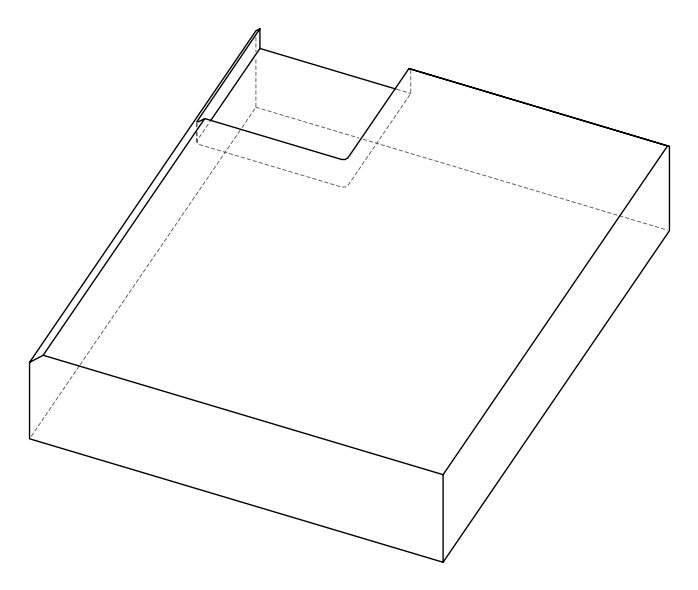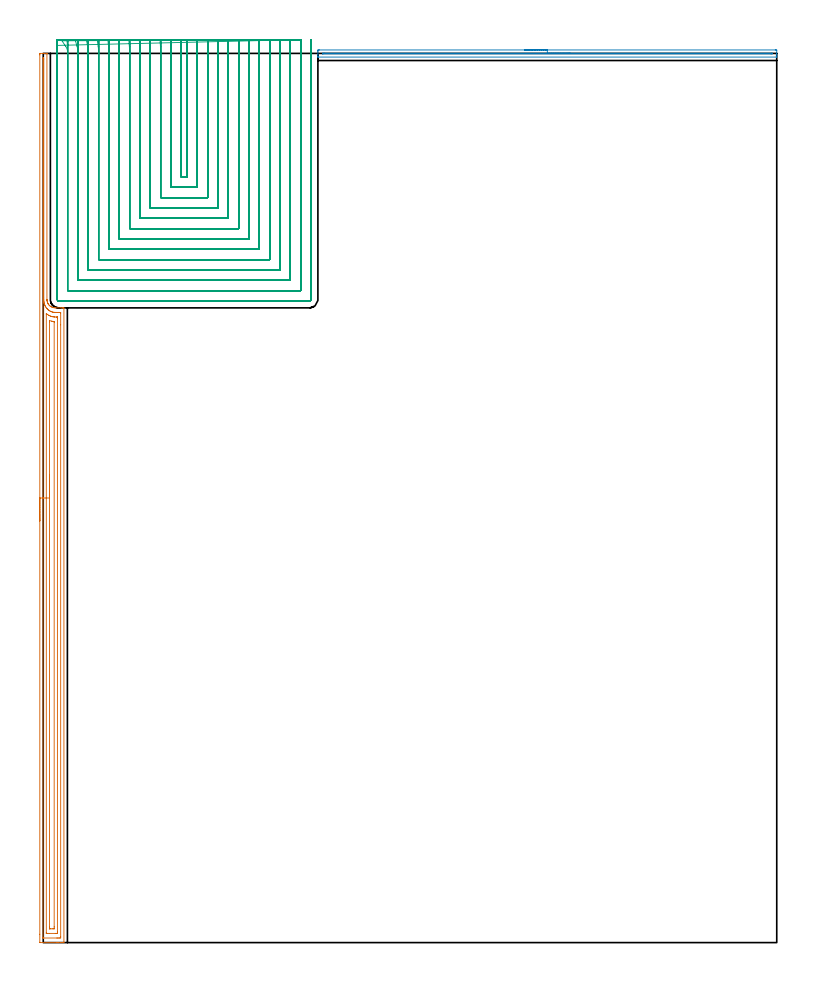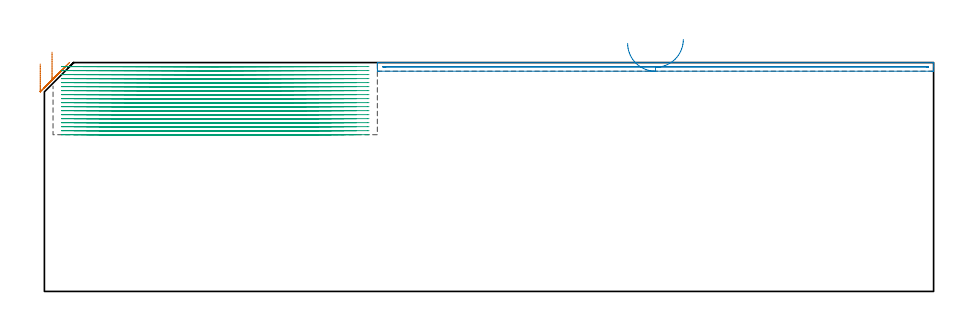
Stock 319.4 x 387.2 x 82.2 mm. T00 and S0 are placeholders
(PLAN: 3 operations, 1 tool changes, 173.6 min)
(1 AREA_MILL | FG_CHAMFER_SURFACE | UGT0205_001 | 10.85 min | 21348 mm3)
(2 AREA_MILL_1 | FG_CHAMFER_SURFACE_1 | UGT0205_001 | 3.34 min | 968 mm3)
(3 MILL_SLOT | SLOT_PARTIAL_RECTANGULAR | NXT0201_008 | Follow Part, ap 1.5, ae 75% | 159.42 min | 331153 mm3)
(TOOL UGT0205_001 | Chamfer Mill 20 x 3 x 45 deg. | D20 FL50 Z2)
(TOOL NXT0201_008 | ENDMILL 6mm [2P460-0600-NA 1630] | D6 FL26 Z6)
(OP 1 AREA_MILL)
G17 G21 G94 G90
T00 M6
G54
G17 G0 G90 X-1.5 Y183.6 S1061 M3
G43 Z92.2 H0
Z81.7
G94 G1 Y183.638 Z80.828 F250.
Y183.752 Z79.964
Y183.941 Z79.112
Y184.203 Z78.28
Y184.537 Z77.474
Y184.94 Z76.7
Y185.408 Z75.964
Y185.94 Z75.272
Y186.529 Z74.629
Y187.172 Z74.04
Y187.864 Z73.508
Y188.6 Z73.04
Y189.374 Z72.637
Y190.18 Z72.303
Y191.012 Z72.041
Y191.864 Z71.852
Y192.728 Z71.738
Y193.6 Z71.7
Y386.581
X-1.499 Y386.817 Z71.701
X-1.491 Y387.197 Z71.706
X-1.423 Y387.2 Z71.774
X-0.205 Z72.99
X0.473 Z73.673
X1.553 Z74.752
X1.564 Y387.199 Z74.763
X1.596 Y387.191 Z74.789
X1.6 Y387.028 Z74.8
X1.603 Y280.068 Z74.801
X1.604 Y279.978
X1.616 Y279.773 Z74.812
X1.618 Y279.761 Z74.813
X1.628 Y279.686 Z74.824
X1.647 Y279.554 Z74.84
X1.674 Y279.328 Z74.874
X1.791 Y278.874 Z74.991
X1.869 Y278.652 Z75.068
X1.946 Y278.476 Z75.144
X1.964 Y278.435 Z75.162
X2.053 Y278.265 Z75.252
X2.073 Y278.228 Z75.272
X2.103 Y278.178 Z75.301
X2.192 Y278.029 Z75.391
X2.378 Y277.779 Z75.576
X2.579 Y277.541 Z75.775
X2.725 Y277.403 Z75.92
X2.815 Y277.316 Z76.012
X3.067 Y277.112 Z76.264
X3.262 Y276.987 Z76.462
X3.467 Y276.856 Z76.667
X3.891 Y276.649 Z77.089
X3.94 Y276.63 Z77.138
X4.156 Y276.56 Z77.352
X4.189 Y276.552 Z77.385
X4.373 Y276.505 Z77.569
X4.815 Y276.433 Z78.012
X5.251 Y276.406 Z78.448
X7.705 Y276.402 Z80.9
X8.33 Y276.401 Z81.529
X8.706 Y276.4 Z81.905
X8.994 Y276.39 Z82.193
X9. Y276.242 Z82.2
Y0.172
X8.993 Y0.01 Z82.193
X8.679 Y0. Z81.878
X8.384 Z81.583
X7.705 Z80.9
X6.487 Z79.684
X5.947 Z79.142
X-1.354 Z71.843
X-1.492 Y0.01 Z71.706
X-1.499 Y0.148 Z71.699
X-1.5 Y3.634 Z71.7
Y193.6
X-0.086 Z73.114
X-0.085 Y384.794 Z73.115
X-0.082 Y385.032 Z73.118
X-0.079 Y385.15 Z73.121
X-0.076 Y385.191 Z73.124
X-0.065 Y385.193 Z73.135
X0.029 Y385.197 Z73.229
X0.104 Z73.304
X0.154 Y385.194 Z73.354
X0.177 Y385.191 Z73.377
X0.179 Y385.123 Z73.379
X0.184 Y384.794 Z73.384
X0.185 Y384.591 Z73.385
X0.186 Y384.397 Z73.386
X0.187 Y280.757 Z73.387
X0.189 Y280.263 Z73.389
X0.192 Y280.058 Z73.392
X0.198 Y279.853 Z73.398
X0.236 Y279.369 Z73.436
X0.267 Y279.139 Z73.467
X0.308 Y278.848 Z73.508
X0.396 Y278.476 Z73.596
X0.468 Y278.197 Z73.668
X0.524 Y278.009 Z73.724
X0.672 Y277.584 Z73.872
X0.673 Y277.582 Z73.873
X0.85 Y277.216 Z74.05
X0.97 Y276.991 Z74.17
X1.151 Y276.689 Z74.351
X1.553 Y276.159 Z74.753
X1.717 Y275.966 Z74.917
X1.889 Y275.796 Z75.089
X2.175 Y275.54 Z75.375
X2.432 Y275.335 Z75.632
X2.688 Y275.169 Z75.888
X2.865 Y275.057 Z76.065
X3.139 Y274.902 Z76.339
X3.311 Y274.818 Z76.511
X3.464 Y274.746 Z76.664
X3.904 Y274.602 Z77.104
X4.189 Y274.532 Z77.389
X4.625 Y274.46 Z77.825
X5.068 Y274.425 Z78.268
X5.553 Y274.41 Z78.753
X5.947 Y274.406 Z79.147
X6.437 Y274.404 Z79.637
X7.318 Y274.402 Z80.518
X7.506 Y274.401 Z80.706
X7.535 Y274.399 Z80.735
X7.565 Y274.393 Z80.765
X7.579 Y274.388 Z80.779
X7.58 Y274.365 Z80.78
X7.585 Y274.131 Z80.785
X7.586 Y269.021 Z80.786
X7.585 Y2.528 Z80.785
X7.584 Y2.406 Z80.784
X7.579 Y2.03 Z80.779
X7.216 Y2.009 Z80.416
X6.826 Y2.003 Z80.026
X6.346 Y2. Z79.546
X5.947 Z79.147
X0.194 Z73.394
X-0.004 Y2.002 Z73.196
X-0.036 Y2.004 Z73.164
X-0.069 Y2.01 Z73.131
X-0.079 Y2.019 Z73.121
X-0.08 Y2.044 Z73.12
X-0.085 Y2.284 Z73.115
X-0.086 Y193.6 Z73.114
X1.328 Z74.528
X1.329 Y273.571 Z74.529
X1.331 Y273.723 Z74.531
X1.335 Y273.844 Z74.535
X1.337 Y273.9 Z74.537
X1.361 Y273.883 Z74.561
X1.781 Y273.559 Z74.981
X2.378 Y273.169 Z75.578
X2.432 Y273.141 Z75.632
X2.479 Y273.115 Z75.679
X3.037 Y272.845 Z76.237
X3.311 Y272.746 Z76.511
X3.827 Y272.59 Z77.027
X4.189 Y272.519 Z77.389
X4.514 Y272.466 Z77.714
X4.861 Y272.433 Z78.061
X5.068 Y272.425 Z78.268
X5.766 Y272.406 Z78.966
X5.947 Y272.401 Z79.147
X6.126 Y272.394 Z79.326
X6.165 Y272.39 Z79.365
X6.167 Y272.358 Z79.367
X6.17 Y272.298 Z79.37
X6.171 Y272.222 Z79.371
Y271.994
Y4.858
X6.17 Y4.193 Z79.37
X6.167 Y4.079 Z79.367
X6.165 Y4.025 Z79.365
X6.159 Y4.009 Z79.359
X6.133 Y4.005 Z79.333
X5.947 Y4.002 Z79.147
X5.258 Y4. Z78.458
X2.621 Z75.821
X1.742 Z74.942
X1.553 Y4.002 Z74.753
X1.363 Y4.008 Z74.563
X1.341 Y4.01 Z74.541
X1.335 Y4.02 Z74.535
X1.332 Y4.057 Z74.532
X1.33 Y4.117 Z74.53
X1.329 Y4.193 Z74.529
X1.328 Y4.421 Z74.528
Y193.6
X2.743 Z75.943
Y270.118
X2.744 Y270.435 Z75.944
X2.747 Y270.723 Z75.947
X2.75 Y270.855 Z75.95
X3.674 Y270.601 Z76.874
X4.117 Y270.509 Z77.317
X4.189 Y270.497 Z77.389
X4.243 Y270.489 Z77.443
X4.726 Y270.435 Z77.926
X4.751 Y270.411 Z77.951
X4.753 Y270.398 Z77.953
X4.756 Y270.363 Z77.956
X4.757 Y270.291 Z77.957
Y270.146
Y6.873
X4.756 Y6.297 Z77.956
X4.753 Y6.104 Z77.953
X4.75 Y6.035 Z77.95
X4.747 Y6.01 Z77.947
X4.726 Y6.008 Z77.926
X4.619 Y6.004 Z77.819
X4.189 Y6. Z77.389
X3.291 Z76.491
X2.881 Y6.003 Z76.081
X2.779 Y6.007 Z75.979
X2.756 Y6.01 Z75.956
X2.749 Y6.019 Z75.949
X2.747 Y6.055 Z75.947
X2.745 Y6.139 Z75.945
X2.743 Y6.557 Z75.943
Y6.873
Y193.6
Y194.472 Z75.981
Y195.336 Z76.095
Y196.188 Z76.283
Y197.02 Z76.546
Y197.826 Z76.88
Y198.6 Z77.282
Y199.336 Z77.751
Y200.028 Z78.282
Y200.671 Z78.872
Y201.26 Z79.515
Y201.792 Z80.207
Y202.26 Z80.943
Y202.663 Z81.717
Y202.997 Z82.522
Y203.259 Z83.354
Y203.448 Z84.206
Y203.562 Z85.071
Y203.6 Z85.943
G0 Z92.2
M5
M2
(OP 2 AREA_MILL_1)
G17 G21 G94 G90
T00 M6
G54
G17 G0 G90 X209.5 Y388.7 S1061 M3
G43 Z92.2 H0
Z89.1
G94 G1 X209.538 Z88.228 F250.
X209.652 Z87.363
X209.841 Z86.512
X210.103 Z85.68
X210.437 Z84.874
X210.84 Z84.1
X211.308 Z83.364
X211.84 Z82.672
X212.429 Z82.029
X213.072 Z81.44
X213.764 Z80.908
X214.5 Z80.44
X215.274 Z80.037
X216.08 Z79.703
X216.912 Z79.441
X217.764 Z79.252
X218.628 Z79.138
X219.5 Z79.1
X318.768
X319.024 Y388.698
X319.39 Y388.694 Z79.101
X319.4 Y388.451 Z79.344
Y387.074 Z80.722
Y386.716 Z81.078
Y386.002 Z81.798
Y385.806 Z81.994
X319.398 Y385.701 Z82.09
X319.39 Y385.603 Z82.188
X319.216 Y385.6 Z82.2
X119.784
X119.61 Y385.603 Z82.188
X119.603 Y385.645 Z82.146
X119.601 Y385.702 Z82.089
X119.6 Y385.806 Z81.994
Y386.002 Z81.798
Y386.716 Z81.078
Y387.941 Z79.856
X119.604 Y388.451 Z79.344
X119.61 Y388.694 Z79.101
X119.976 Y388.698 Z79.1
X120.232 Y388.7
X219.5
Y387.286 Z80.514
X316.98 Y387.285 Z80.515
X317.289 Y387.284 Z80.516
X317.356 Y387.281 Z80.519
X317.384 Y387.279 Z80.521
X317.39 Y387.267 Z80.533
X317.396 Y387.18 Z80.62
X317.39 Y387.034 Z80.766
X317.381 Y387.021 Z80.779
X317.346 Y387.019 Z80.781
X317.26 Y387.017 Z80.783
X316.98 Y387.015 Z80.785
X316.673 Y387.014 Z80.786
X122.02 Y387.015 Z80.785
X121.711 Y387.016 Z80.784
X121.644 Y387.019 Z80.781
X121.616 Y387.021 Z80.779
X121.61 Y387.033 Z80.767
X121.609 Y387.115 Z80.685
X121.631 Y387.279 Z80.521
X121.81 Y387.282 Z80.518
X122.02 Y387.284 Z80.516
X122.327 Y387.286 Z80.514
X122.607
X219.5
X220.372 Z80.552
X221.236 Z80.666
X222.088 Z80.855
X222.92 Z81.117
X223.726 Z81.451
X224.5 Z81.854
X225.236 Z82.323
X225.928 Z82.854
X226.571 Z83.443
X227.16 Z84.086
X227.692 Z84.778
X228.16 Z85.514
X228.563 Z86.288
X228.897 Z87.094
X229.159 Z87.926
X229.348 Z88.778
X229.462 Z89.643
X229.5 Z90.514
G0 Z92.2
M5
M2
(OP 3 MILL_SLOT)
G17 G21 G94 G90
T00 M6
G54
G17 G0 G90 X59.901 Y393.197 S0 M3
G43 Z92.2 H1
Z80.761
G94 G1 X60.041 Y390.2 F250.
G2 X60.1 Y387.681 R54. F500.
G1 Y333.4
X62.6
Y390.2
Y393.2 F250.
X55.383 Y393.196
X55.536 Y390.2
G2 X55.6 Y387.681 R49.5 F500.
G1 Y328.9
X67.1
Y390.2
Y393.2 F250.
X50.862 Y393.195
X51.029 Y390.2
G2 X51.1 Y387.681 R45. F500.
G1 Y324.4
X71.6
Y390.2
Y393.2 F250.
X46.335 Y393.194
X46.522 Y390.2
G2 X46.6 Y387.681 R40.5 F500.
G1 Y319.9
X76.1
Y390.2
Y393.2 F250.
X41.802 Y393.193
X42.012 Y390.2
G2 X42.1 Y387.681 R36. F500.
G1 Y315.4
X80.6
Y390.2
Y393.2 F250.
X37.259 Y393.19
X37.499 Y390.2
G2 X37.6 Y387.681 R31.5 F500.
G1 Y310.9
X85.1
Y390.2
Y393.2 F250.
X32.702 Y393.187
X32.982 Y390.2
G2 X33.1 Y387.681 R27. F500.
G1 Y306.4
X89.6
Y390.2
Y393.2 F250.
X28.123 Y393.181
X28.459 Y390.2
G2 X28.6 Y387.681 R22.5 F500.
G1 Y301.9
X94.1
Y390.2
Y393.2 F250.
X23.503 Y393.17
X23.923 Y390.2
G2 X24.1 Y387.681 R18. F500.
G1 Y297.4
X98.6
Y390.2
Y393.2 F250.
X18.803 Y393.147
X19.363 Y390.2
G2 X19.6 Y387.681 R13.5 F500.
G1 Y292.9
X103.1
Y390.2
Y393.2 F250.
X13.901 Y393.08
X14.74 Y390.2
G2 X15.1 Y387.681 R9. F500.
G1 Y288.4
X107.6
Y390.2
Y393.2 F250.
X8.15 Y392.686
X9.829 Y390.2
G2 X10.6 Y387.681 R4.5 F500.
G1 Y283.9
X112.1
Y390.2
Y393.2 F250.
X6.1 Y390.681
Y387.681
Y280. F500.
G3 X6.7 Y279.4 R0.6
G1 X116.
G3 X116.6 Y280. R0.6
G1 Y390.2
Y393.2 F250.
G0 X60.075 Z79.322
G1 X60.098 Y390.2
G2 X60.1 Y389.785 R54. F500.
G1 Y333.4
X62.6
Y390.2
Y393.2 F250.
X55.573
X55.598 Y390.2
G2 X55.6 Y389.785 R49.5 F500.
G1 Y328.9
X67.1
Y390.2
Y393.2 F250.
X51.07
X51.098 Y390.2
G2 X51.1 Y389.785 R45. F500.
G1 Y324.4
X71.6
Y390.2
Y393.2 F250.
X46.567
X46.598 Y390.2
G2 X46.6 Y389.785 R40.5 F500.
G1 Y319.9
X76.1
Y390.2
Y393.2 F250.
X42.063
X42.098 Y390.2
G2 X42.1 Y389.785 R36. F500.
G1 Y315.4
X80.6
Y390.2
Y393.2 F250.
X37.558
X37.597 Y390.2
G2 X37.6 Y389.785 R31.5 F500.
G1 Y310.9
X85.1
Y390.2
Y393.2 F250.
X33.051
X33.097 Y390.2
G2 X33.1 Y389.785 R27. F500.
G1 Y306.4
X89.6
Y390.2
Y393.2 F250.
X28.541 Y393.199
X28.596 Y390.2
G2 X28.6 Y389.785 R22.5 F500.
G1 Y301.9
X94.1
Y390.2
Y393.2 F250.
X24.026 Y393.199
X24.095 Y390.2
G2 X24.1 Y389.785 R18. F500.
G1 Y297.4
X98.6
Y390.2
Y393.2 F250.
X19.501 Y393.199
X19.594 Y390.2
G2 X19.6 Y389.785 R13.5 F500.
G1 Y292.9
X103.1
Y390.2
Y393.2 F250.
X14.952 Y393.197
X15.09 Y390.2
G2 X15.1 Y389.785 R9. F500.
G1 Y288.4
X107.6
Y390.2
Y393.2 F250.
X10.304 Y393.187
X10.581 Y390.2
G2 X10.6 Y389.785 R4.5 F500.
G1 Y283.9
X112.1
Y390.2
Y393.2 F250.
X6.1 Y392.785
Y389.785
Y280. F500.
G3 X6.7 Y279.4 R0.6
G1 X116.
G3 X116.6 Y280. R0.6
G1 Y390.2
Y393.2 F250.
G0 X60.1 Z77.883
G1 Y390.2
Y333.4 F500.
X62.6
Y390.2
Y393.2 F250.
X55.6
Y390.2
Y328.9 F500.
X67.1
Y390.2
Y393.2 F250.
X51.1
Y390.2
Y324.4 F500.
X71.6
Y390.2
Y393.2 F250.
X46.6
Y390.2
Y319.9 F500.
X76.1
Y390.2
Y393.2 F250.
X42.1
Y390.2
Y315.4 F500.
X80.6
Y390.2
Y393.2 F250.
X37.6
Y390.2
Y310.9 F500.
X85.1
Y390.2
Y393.2 F250.
X33.1
Y390.2
Y306.4 F500.
X89.6
Y390.2
Y393.2 F250.
X28.6
Y390.2
Y301.9 F500.
X94.1
Y390.2
Y393.2 F250.
X24.1
Y390.2
Y297.4 F500.
X98.6
Y390.2
Y393.2 F250.
X19.6
Y390.2
Y292.9 F500.
X103.1
Y390.2
Y393.2 F250.
X15.1
Y390.2
Y288.4 F500.
X107.6
Y390.2
Y393.2 F250.
X10.599
X10.6 Y390.2
Y283.9 F500.
X112.1
Y390.2
Y393.2 F250.
X6.1 Y393.199
Y390.199
Y280. F500.
G3 X6.7 Y279.4 R0.6
G1 X116.
G3 X116.6 Y280. R0.6
G1 Y390.2
Y393.2 F250.
G0 X60.1 Z76.444
G1 Y390.2
Y333.4 F500.
X62.6
Y390.2
Y393.2 F250.
X55.6
Y390.2
Y328.9 F500.
X67.1
Y390.2
Y393.2 F250.
X51.1
Y390.2
Y324.4 F500.
X71.6
Y390.2
Y393.2 F250.
X46.6
Y390.2
Y319.9 F500.
X76.1
Y390.2
Y393.2 F250.
X42.1
Y390.2
Y315.4 F500.
X80.6
Y390.2
Y393.2 F250.
X37.6
Y390.2
Y310.9 F500.
X85.1
Y390.2
Y393.2 F250.
X33.1
Y390.2
Y306.4 F500.
X89.6
Y390.2
Y393.2 F250.
X28.6
Y390.2
Y301.9 F500.
X94.1
Y390.2
Y393.2 F250.
X24.1
Y390.2
Y297.4 F500.
X98.6
Y390.2
Y393.2 F250.
X19.6
Y390.2
Y292.9 F500.
X103.1
Y390.2
Y393.2 F250.
X15.1
Y390.2
Y288.4 F500.
X107.6
Y390.2
Y393.2 F250.
X10.6
Y390.2
Y283.9 F500.
X112.1
Y390.2
Y393.2 F250.
X6.1
Y390.2
Y280. F500.
G3 X6.7 Y279.4 R0.6
G1 X116.
G3 X116.6 Y280. R0.6
G1 Y390.2
Y393.2 F250.
G0 X60.1 Z75.005
G1 Y390.2
Y333.4 F500.
X62.6
Y390.2
Y393.2 F250.
X55.6
Y390.2
Y328.9 F500.
X67.1
Y390.2
Y393.2 F250.
X51.1
Y390.2
Y324.4 F500.
X71.6
Y390.2
Y393.2 F250.
X46.6
Y390.2
Y319.9 F500.
X76.1
Y390.2
Y393.2 F250.
X42.1
Y390.2
Y315.4 F500.
X80.6
Y390.2
Y393.2 F250.
X37.6
Y390.2
Y310.9 F500.
X85.1
Y390.2
Y393.2 F250.
X33.1
Y390.2
Y306.4 F500.
X89.6
Y390.2
Y393.2 F250.
X28.6
Y390.2
Y301.9 F500.
X94.1
Y390.2
Y393.2 F250.
X24.1
Y390.2
Y297.4 F500.
X98.6
Y390.2
Y393.2 F250.
X19.6
Y390.2
Y292.9 F500.
X103.1
Y390.2
Y393.2 F250.
X15.1
Y390.2
Y288.4 F500.
X107.6
Y390.2
Y393.2 F250.
X10.6
Y390.2
Y283.9 F500.
X112.1
Y390.2
Y393.2 F250.
X6.1
Y390.2
Y280. F500.
G3 X6.7 Y279.4 R0.6
G1 X116.
G3 X116.6 Y280. R0.6
G1 Y390.2
Y393.2 F250.
G0 X60.1 Z73.567
G1 Y390.2
Y333.4 F500.
X62.6
Y390.2
Y393.2 F250.
X55.6
Y390.2
Y328.9 F500.
X67.1
Y390.2
Y393.2 F250.
X51.1
Y390.2
Y324.4 F500.
X71.6
Y390.2
Y393.2 F250.
X46.6
Y390.2
Y319.9 F500.
X76.1
Y390.2
Y393.2 F250.
X42.1
Y390.2
Y315.4 F500.
X80.6
Y390.2
Y393.2 F250.
X37.6
Y390.2
Y310.9 F500.
X85.1
Y390.2
Y393.2 F250.
X33.1
Y390.2
Y306.4 F500.
X89.6
Y390.2
Y393.2 F250.
X28.6
Y390.2
Y301.9 F500.
X94.1
Y390.2
Y393.2 F250.
X24.1
Y390.2
Y297.4 F500.
X98.6
Y390.2
Y393.2 F250.
X19.6
Y390.2
Y292.9 F500.
X103.1
Y390.2
Y393.2 F250.
X15.1
Y390.2
Y288.4 F500.
X107.6
Y390.2
Y393.2 F250.
X10.6
Y390.2
Y283.9 F500.
X112.1
Y390.2
Y393.2 F250.
X6.1
Y390.2
Y280. F500.
G3 X6.7 Y279.4 R0.6
G1 X116.
G3 X116.6 Y280. R0.6
G1 Y390.2
Y393.2 F250.
G0 X60.1 Z72.128
G1 Y390.2
Y333.4 F500.
X62.6
Y390.2
Y393.2 F250.
X55.6
Y390.2
Y328.9 F500.
X67.1
Y390.2
Y393.2 F250.
X51.1
Y390.2
Y324.4 F500.
X71.6
Y390.2
Y393.2 F250.
X46.6
Y390.2
Y319.9 F500.
X76.1
Y390.2
Y393.2 F250.
X42.1
Y390.2
Y315.4 F500.
X80.6
Y390.2
Y393.2 F250.
X37.6
Y390.2
Y310.9 F500.
X85.1
Y390.2
Y393.2 F250.
X33.1
Y390.2
Y306.4 F500.
X89.6
Y390.2
Y393.2 F250.
X28.6
Y390.2
Y301.9 F500.
X94.1
Y390.2
Y393.2 F250.
X24.1
Y390.2
Y297.4 F500.
X98.6
Y390.2
Y393.2 F250.
X19.6
Y390.2
Y292.9 F500.
X103.1
Y390.2
Y393.2 F250.
X15.1
Y390.2
Y288.4 F500.
X107.6
Y390.2
Y393.2 F250.
X10.6
Y390.2
Y283.9 F500.
X112.1
Y390.2
Y393.2 F250.
X6.1
Y390.2
Y280. F500.
G3 X6.7 Y279.4 R0.6
G1 X116.
G3 X116.6 Y280. R0.6
G1 Y390.2
Y393.2 F250.
G0 X60.1 Z70.689
G1 Y390.2
Y333.4 F500.
X62.6
Y390.2
Y393.2 F250.
X55.6
Y390.2
Y328.9 F500.
X67.1
Y390.2
Y393.2 F250.
X51.1
Y390.2
Y324.4 F500.
X71.6
Y390.2
Y393.2 F250.
X46.6
Y390.2
Y319.9 F500.
X76.1
Y390.2
Y393.2 F250.
X42.1
Y390.2
Y315.4 F500.
X80.6
Y390.2
Y393.2 F250.
X37.6
Y390.2
Y310.9 F500.
X85.1
Y390.2
Y393.2 F250.
X33.1
Y390.2
Y306.4 F500.
X89.6
Y390.2
Y393.2 F250.
X28.6
Y390.2
Y301.9 F500.
X94.1
Y390.2
Y393.2 F250.
X24.1
Y390.2
Y297.4 F500.
X98.6
Y390.2
Y393.2 F250.
X19.6
Y390.2
Y292.9 F500.
X103.1
Y390.2
Y393.2 F250.
X15.1
Y390.2
Y288.4 F500.
X107.6
Y390.2
Y393.2 F250.
X10.6
Y390.2
Y283.9 F500.
X112.1
Y390.2
Y393.2 F250.
X6.1
Y390.2
Y280. F500.
G3 X6.7 Y279.4 R0.6
G1 X116.
G3 X116.6 Y280. R0.6
G1 Y390.2
Y393.2 F250.
G0 X60.1 Z69.25
G1 Y390.2
Y333.4 F500.
X62.6
Y390.2
Y393.2 F250.
X55.6
Y390.2
Y328.9 F500.
X67.1
Y390.2
Y393.2 F250.
X51.1
Y390.2
Y324.4 F500.
X71.6
Y390.2
Y393.2 F250.
X46.6
Y390.2
Y319.9 F500.
X76.1
Y390.2
Y393.2 F250.
X42.1
Y390.2
Y315.4 F500.
X80.6
Y390.2
Y393.2 F250.
X37.6
Y390.2
Y310.9 F500.
X85.1
Y390.2
Y393.2 F250.
X33.1
Y390.2
Y306.4 F500.
X89.6
Y390.2
Y393.2 F250.
X28.6
Y390.2
Y301.9 F500.
X94.1
Y390.2
Y393.2 F250.
X24.1
Y390.2
Y297.4 F500.
X98.6
Y390.2
Y393.2 F250.
X19.6
Y390.2
Y292.9 F500.
X103.1
Y390.2
Y393.2 F250.
X15.1
Y390.2
Y288.4 F500.
X107.6
Y390.2
Y393.2 F250.
X10.6
Y390.2
Y283.9 F500.
X112.1
Y390.2
Y393.2 F250.
X6.1
Y390.2
Y280. F500.
G3 X6.7 Y279.4 R0.6
G1 X116.
G3 X116.6 Y280. R0.6
G1 Y390.2
Y393.2 F250.
G0 X60.1 Z67.811
G1 Y390.2
Y333.4 F500.
X62.6
Y390.2
Y393.2 F250.
X55.6
Y390.2
Y328.9 F500.
X67.1
Y390.2
Y393.2 F250.
X51.1
Y390.2
Y324.4 F500.
X71.6
Y390.2
Y393.2 F250.
X46.6
Y390.2
Y319.9 F500.
X76.1
Y390.2
Y393.2 F250.
X42.1
Y390.2
Y315.4 F500.
X80.6
Y390.2
Y393.2 F250.
X37.6
Y390.2
Y310.9 F500.
X85.1
Y390.2
Y393.2 F250.
X33.1
Y390.2
Y306.4 F500.
X89.6
Y390.2
Y393.2 F250.
X28.6
Y390.2
Y301.9 F500.
X94.1
Y390.2
Y393.2 F250.
X24.1
Y390.2
Y297.4 F500.
X98.6
Y390.2
Y393.2 F250.
X19.6
Y390.2
Y292.9 F500.
X103.1
Y390.2
Y393.2 F250.
X15.1
Y390.2
Y288.4 F500.
X107.6
Y390.2
Y393.2 F250.
X10.6
Y390.2
Y283.9 F500.
X112.1
Y390.2
Y393.2 F250.
X6.1
Y390.2
Y280. F500.
G3 X6.7 Y279.4 R0.6
G1 X116.
G3 X116.6 Y280. R0.6
G1 Y390.2
Y393.2 F250.
G0 X60.1 Z66.372
G1 Y390.2
Y333.4 F500.
X62.6
Y390.2
Y393.2 F250.
X55.6
Y390.2
Y328.9 F500.
X67.1
Y390.2
Y393.2 F250.
X51.1
Y390.2
Y324.4 F500.
X71.6
Y390.2
Y393.2 F250.
X46.6
Y390.2
Y319.9 F500.
X76.1
Y390.2
Y393.2 F250.
X42.1
Y390.2
Y315.4 F500.
X80.6
Y390.2
Y393.2 F250.
X37.6
Y390.2
Y310.9 F500.
X85.1
Y390.2
Y393.2 F250.
X33.1
Y390.2
Y306.4 F500.
X89.6
Y390.2
Y393.2 F250.
X28.6
Y390.2
Y301.9 F500.
X94.1
Y390.2
Y393.2 F250.
X24.1
Y390.2
Y297.4 F500.
X98.6
Y390.2
Y393.2 F250.
X19.6
Y390.2
Y292.9 F500.
X103.1
Y390.2
Y393.2 F250.
X15.1
Y390.2
Y288.4 F500.
X107.6
Y390.2
Y393.2 F250.
X10.6
Y390.2
Y283.9 F500.
X112.1
Y390.2
Y393.2 F250.
X6.1
Y390.2
Y280. F500.
G3 X6.7 Y279.4 R0.6
G1 X116.
G3 X116.6 Y280. R0.6
G1 Y390.2
Y393.2 F250.
G0 X60.1 Z64.933
G1 Y390.2
Y333.4 F500.
X62.6
Y390.2
Y393.2 F250.
X55.6
Y390.2
Y328.9 F500.
X67.1
Y390.2
Y393.2 F250.
X51.1
Y390.2
Y324.4 F500.
X71.6
Y390.2
Y393.2 F250.
X46.6
Y390.2
Y319.9 F500.
X76.1
Y390.2
Y393.2 F250.
X42.1
Y390.2
Y315.4 F500.
X80.6
Y390.2
Y393.2 F250.
X37.6
Y390.2
Y310.9 F500.
X85.1
Y390.2
Y393.2 F250.
X33.1
Y390.2
Y306.4 F500.
X89.6
Y390.2
Y393.2 F250.
X28.6
Y390.2
Y301.9 F500.
X94.1
Y390.2
Y393.2 F250.
X24.1
Y390.2
Y297.4 F500.
X98.6
Y390.2
Y393.2 F250.
X19.6
Y390.2
Y292.9 F500.
X103.1
Y390.2
Y393.2 F250.
X15.1
Y390.2
Y288.4 F500.
X107.6
Y390.2
Y393.2 F250.
X10.6
Y390.2
Y283.9 F500.
X112.1
Y390.2
Y393.2 F250.
X6.1
Y390.2
Y280. F500.
G3 X6.7 Y279.4 R0.6
G1 X116.
G3 X116.6 Y280. R0.6
G1 Y390.2
Y393.2 F250.
G0 X60.1 Z63.494
G1 Y390.2
Y333.4 F500.
X62.6
Y390.2
Y393.2 F250.
X55.6
Y390.2
Y328.9 F500.
X67.1
Y390.2
Y393.2 F250.
X51.1
Y390.2
Y324.4 F500.
X71.6
Y390.2
Y393.2 F250.
X46.6
Y390.2
Y319.9 F500.
X76.1
Y390.2
Y393.2 F250.
X42.1
Y390.2
Y315.4 F500.
X80.6
Y390.2
Y393.2 F250.
X37.6
Y390.2
Y310.9 F500.
X85.1
Y390.2
Y393.2 F250.
X33.1
Y390.2
Y306.4 F500.
X89.6
Y390.2
Y393.2 F250.
X28.6
Y390.2
Y301.9 F500.
X94.1
Y390.2
Y393.2 F250.
X24.1
Y390.2
Y297.4 F500.
X98.6
Y390.2
Y393.2 F250.
X19.6
Y390.2
Y292.9 F500.
X103.1
Y390.2
Y393.2 F250.
X15.1
Y390.2
Y288.4 F500.
X107.6
Y390.2
Y393.2 F250.
X10.6
Y390.2
Y283.9 F500.
X112.1
Y390.2
Y393.2 F250.
X6.1
Y390.2
Y280. F500.
G3 X6.7 Y279.4 R0.6
G1 X116.
G3 X116.6 Y280. R0.6
G1 Y390.2
Y393.2 F250.
G0 X60.1 Z62.056
G1 Y390.2
Y333.4 F500.
X62.6
Y390.2
Y393.2 F250.
X55.6
Y390.2
Y328.9 F500.
X67.1
Y390.2
Y393.2 F250.
X51.1
Y390.2
Y324.4 F500.
X71.6
Y390.2
Y393.2 F250.
X46.6
Y390.2
Y319.9 F500.
X76.1
Y390.2
Y393.2 F250.
X42.1
Y390.2
Y315.4 F500.
X80.6
Y390.2
Y393.2 F250.
X37.6
Y390.2
Y310.9 F500.
X85.1
Y390.2
Y393.2 F250.
X33.1
Y390.2
Y306.4 F500.
X89.6
Y390.2
Y393.2 F250.
X28.6
Y390.2
Y301.9 F500.
X94.1
Y390.2
Y393.2 F250.
X24.1
Y390.2
Y297.4 F500.
X98.6
Y390.2
Y393.2 F250.
X19.6
Y390.2
Y292.9 F500.
X103.1
Y390.2
Y393.2 F250.
X15.1
Y390.2
Y288.4 F500.
X107.6
Y390.2
Y393.2 F250.
X10.6
Y390.2
Y283.9 F500.
X112.1
Y390.2
Y393.2 F250.
X6.1
Y390.2
Y280. F500.
G3 X6.7 Y279.4 R0.6
G1 X116.
G3 X116.6 Y280. R0.6
G1 Y390.2
Y393.2 F250.
G0 X60.1 Z60.617
G1 Y390.2
Y333.4 F500.
X62.6
Y390.2
Y393.2 F250.
X55.6
Y390.2
Y328.9 F500.
X67.1
Y390.2
Y393.2 F250.
X51.1
Y390.2
Y324.4 F500.
X71.6
Y390.2
Y393.2 F250.
X46.6
Y390.2
Y319.9 F500.
X76.1
Y390.2
Y393.2 F250.
X42.1
Y390.2
Y315.4 F500.
X80.6
Y390.2
Y393.2 F250.
X37.6
Y390.2
Y310.9 F500.
X85.1
Y390.2
Y393.2 F250.
X33.1
Y390.2
Y306.4 F500.
X89.6
Y390.2
Y393.2 F250.
X28.6
Y390.2
Y301.9 F500.
X94.1
Y390.2
Y393.2 F250.
X24.1
Y390.2
Y297.4 F500.
X98.6
Y390.2
Y393.2 F250.
X19.6
Y390.2
Y292.9 F500.
X103.1
Y390.2
Y393.2 F250.
X15.1
Y390.2
Y288.4 F500.
X107.6
Y390.2
Y393.2 F250.
X10.6
Y390.2
Y283.9 F500.
X112.1
Y390.2
Y393.2 F250.
X6.1
Y390.2
Y280. F500.
G3 X6.7 Y279.4 R0.6
G1 X116.
G3 X116.6 Y280. R0.6
G1 Y390.2
Y393.2 F250.
G0 X60.1 Z59.178
G1 Y390.2
Y333.4 F500.
X62.6
Y390.2
Y393.2 F250.
X55.6
Y390.2
Y328.9 F500.
X67.1
Y390.2
Y393.2 F250.
X51.1
Y390.2
Y324.4 F500.
X71.6
Y390.2
Y393.2 F250.
X46.6
Y390.2
Y319.9 F500.
X76.1
Y390.2
Y393.2 F250.
X42.1
Y390.2
Y315.4 F500.
X80.6
Y390.2
Y393.2 F250.
X37.6
Y390.2
Y310.9 F500.
X85.1
Y390.2
Y393.2 F250.
X33.1
Y390.2
Y306.4 F500.
X89.6
Y390.2
Y393.2 F250.
X28.6
Y390.2
Y301.9 F500.
X94.1
Y390.2
Y393.2 F250.
X24.1
Y390.2
Y297.4 F500.
X98.6
Y390.2
Y393.2 F250.
X19.6
Y390.2
Y292.9 F500.
X103.1
Y390.2
Y393.2 F250.
X15.1
Y390.2
Y288.4 F500.
X107.6
Y390.2
Y393.2 F250.
X10.6
Y390.2
Y283.9 F500.
X112.1
Y390.2
Y393.2 F250.
X6.1
Y390.2
Y280. F500.
G3 X6.7 Y279.4 R0.6
G1 X116.
G3 X116.6 Y280. R0.6
G1 Y390.2
Y393.2 F250.
G0 X60.1 Z57.739
G1 Y390.2
Y333.4 F500.
X62.6
Y390.2
Y393.2 F250.
X55.6
Y390.2
Y328.9 F500.
X67.1
Y390.2
Y393.2 F250.
X51.1
Y390.2
Y324.4 F500.
X71.6
Y390.2
Y393.2 F250.
X46.6
Y390.2
Y319.9 F500.
X76.1
Y390.2
Y393.2 F250.
X42.1
Y390.2
Y315.4 F500.
X80.6
Y390.2
Y393.2 F250.
X37.6
Y390.2
Y310.9 F500.
X85.1
Y390.2
Y393.2 F250.
X33.1
Y390.2
Y306.4 F500.
X89.6
Y390.2
Y393.2 F250.
X28.6
Y390.2
Y301.9 F500.
X94.1
Y390.2
Y393.2 F250.
X24.1
Y390.2
Y297.4 F500.
X98.6
Y390.2
Y393.2 F250.
X19.6
Y390.2
Y292.9 F500.
X103.1
Y390.2
Y393.2 F250.
X15.1
Y390.2
Y288.4 F500.
X107.6
Y390.2
Y393.2 F250.
X10.6
Y390.2
Y283.9 F500.
X112.1
Y390.2
Y393.2 F250.
X6.1
Y390.2
Y280. F500.
G3 X6.7 Y279.4 R0.6
G1 X116.
G3 X116.6 Y280. R0.6
G1 Y390.2
Y393.2 F250.
G0 X60.1 Z56.3
G1 Y390.2
Y333.4 F500.
X62.6
Y390.2
Y393.2 F250.
X55.6
Y390.2
Y328.9 F500.
X67.1
Y390.2
Y393.2 F250.
X51.1
Y390.2
Y324.4 F500.
X71.6
Y390.2
Y393.2 F250.
X46.6
Y390.2
Y319.9 F500.
X76.1
Y390.2
Y393.2 F250.
X42.1
Y390.2
Y315.4 F500.
X80.6
Y390.2
Y393.2 F250.
X37.6
Y390.2
Y310.9 F500.
X85.1
Y390.2
Y393.2 F250.
X33.1
Y390.2
Y306.4 F500.
X89.6
Y390.2
Y393.2 F250.
X28.6
Y390.2
Y301.9 F500.
X94.1
Y390.2
Y393.2 F250.
X24.1
Y390.2
Y297.4 F500.
X98.6
Y390.2
Y393.2 F250.
X19.6
Y390.2
Y292.9 F500.
X103.1
Y390.2
Y393.2 F250.
X15.1
Y390.2
Y288.4 F500.
X107.6
Y390.2
Y393.2 F250.
X10.6
Y390.2
Y283.9 F500.
X112.1
Y390.2
Y393.2 F250.
X6.1
Y390.2
Y280. F500.
G3 X6.7 Y279.4 R0.6
G1 X116.
G3 X116.6 Y280. R0.6
G1 Y390.2
Y393.2 F250.
G0 Z92.2
M5
M2
